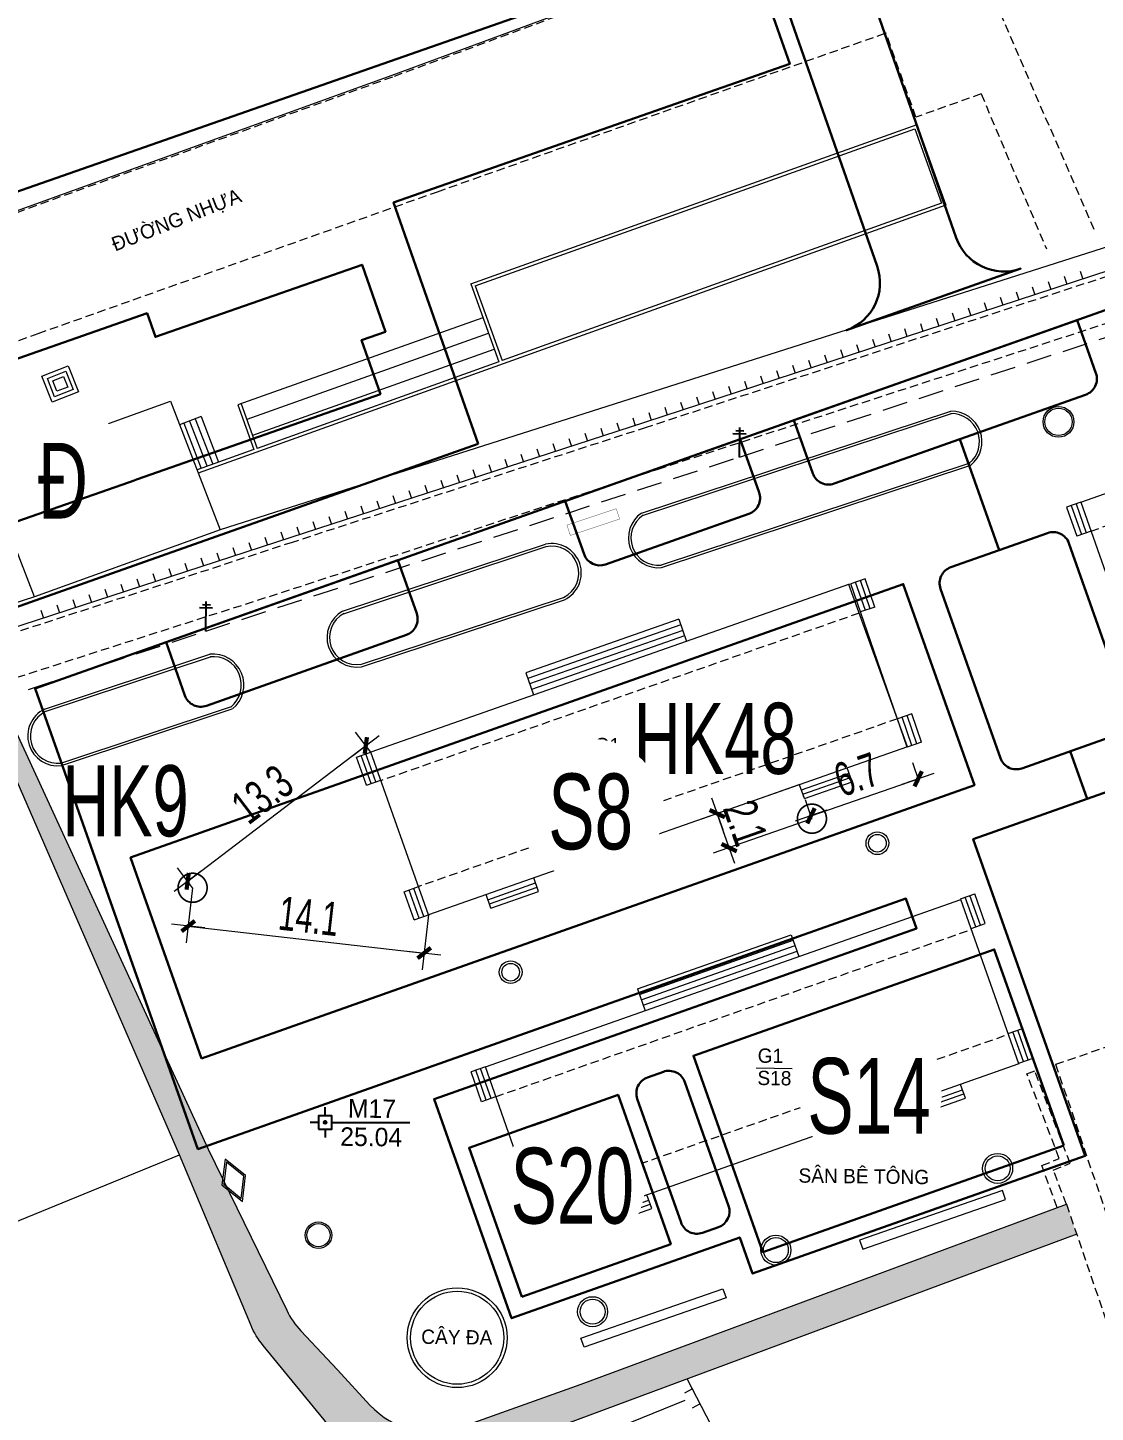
# Model space of a CAD drawing. Header units: inches. Extents: x 496359 to 501064, y 2374078 to 2377203.
# Drawn here: x 497233.4 to 497296.9, y 2376310.5 to 2376392.8 of the extents above; entities that cross this region are included whole.
import ezdxf
from ezdxf.enums import TextEntityAlignment as Align

# ---------------------------------------------------------------- set-up
doc = ezdxf.new("R2010")
doc.units = ezdxf.units.IN
doc.header["$MEASUREMENT"] = 0
doc.linetypes.add('DASHED', pattern=[0.75, 0.5, -0.25])
for name, color, linetype in [('cd', 7, 'Continuous'), ('chu', 6, 'Continuous'), ('MANH', 147, 'Continuous'), ('MOC - DC2', 1, 'Continuous'), ('NOI', 2, 'Continuous'), ('tl', 8, 'Continuous')]:
    doc.layers.add(name, color=color, linetype=linetype)
for name, color, linetype, lineweight in [('EG Text2', 7, 'Continuous', 18), ('ISO', 252, 'Continuous', 20), ('LC Dim', 8, 'Continuous', 18), ('LC Net dam 1', 30, 'Continuous', 30), ('LC Net manh', 239, 'Continuous', 5)]:
    doc.layers.add(name, color=color, linetype=linetype, lineweight=lineweight)
doc.styles.add('dien giai', font='', dxfattribs={"width": 0.8})
doc.styles.add('EG Hai', font='')
doc.styles.add('style1', font='')
doc.styles.get('dien giai').set_extended_font_data('.VnArial NarrowH')
doc.styles.get('EG Hai').set_extended_font_data('.VnArial NarrowH')
doc.styles.get('style1').set_extended_font_data('.VnAvantH')
doc.dimstyles.new('DIM300', dxfattribs={"dimscale": 0.5, "dimtxt": 2, "dimasz": 0.007, "dimexe": 1, "dimexo": 0, "dimgap": 0.4, "dimtad": 1, "dimtoh": 1, "dimdec": 1, "dimzin": 1, "dimdsep": 46, "dimtxsty": 'dien giai', "dimblk": 'rowdim', "dimcen": 2.5, "dimclrd": 256, "dimclre": 256, "dimclrt": 2, "dimazin": 0, "dimtfac": 1, "dimtdec": 1, "dimtix": 1, "dimtmove": 2, "dimatfit": 0, "dimldrblk": 'dot leader', "dimfxl": 2, "dimtolj": 1, "dimtzin": 0, "dimlwd": -1, "dimlwe": -1, "dimarcsym": 1})

# ---------------------------------------------------------------- blocks, each defined once
blk = doc.blocks.new('1')
at = {"layer": 'tl', "color": 250, "lineweight": 0}
blk.add_line((0, -0.5), (0, 0), dxfattribs=at)
blk = doc.blocks.new('cdien')
at = {"layer": 'cd', "extrusion": (-0.000518657, 0.000768986, 1)}
for p, q in [((0, 0), (0, 3.5, 0)), ((-0.8, 2.78, 0), (0.76, 2.78, 0)), ((-0.46, 3.14, 0), (0.49, 3.14, 0))]:
    blk.add_line(p, q, dxfattribs=at)
blk = doc.blocks.new('MOC')
at = {"layer": 'MOC - DC2'}
for points in [[(0, 0.4), (0, 0.9)], [(-0.4, 0), (-0.9, 0)], [(0.4, 0), (5.03, 0)], [(0, -0.4), (0, -0.9)]]:
    blk.add_lwpolyline(points, dxfattribs=at)
blk.add_lwpolyline([(-0.4, -0.4), (0.4, -0.4), (0.4, 0.4), (-0.4, 0.4)], close=True, dxfattribs=at)
blk.add_circle((0, 0), 0.0868, dxfattribs=at)
blk = doc.blocks.new('Nền HT mới')
at = {"layer": 'MANH', "lineweight": 0}
h = blk.add_hatch(dxfattribs=at)
h.set_pattern_fill('HONEY', color=8, scale=3, angle=-0.73278, style=0)
h.set_pattern_definition([(359.267215784, (-736010.08436, -2368366.01803), (0.566607394046, 0.317539068605), [0.375, -0.75]), (119.267215784, (-736010.08436, -2368366.01803), (-0.55830059713, 0.331926862913), [0.375, -0.75]), (59.267215784, (-736010.08436, -2368366.01803), (0.008306796916, 0.64946593152), [-0.75, 0.375])])
h.paths.add_polyline_path([(522.141, 34.581, -0.075331), (521.291, 35.814), (516.628, 45.395), (505.087, 70.449), (504.042, 70.021), (504.268, 69.522), (514.919, 45.051), (519.153, 34.944, 0.072498), (519.897, 33.708), (523.515, 29.289, 0.090171), (524.878, 28.13), (526.961, 26.924, 0.223732), (531.207, 26.564), (568.271, 40.327), (567.663, 42.109), (567.663, 42.11), (538.813, 31.412), (531.596, 28.846, -0.300657), (526.243, 30.171), (524.32, 32.259)])
at = {"layer": 'chu', "color": 6, "lineweight": 0, "elevation": -28.377}
for points in [[(539.509, 68.686), (541.66, 68.658)], [(549.206, 50.217), (551.357, 50.189)]]:
    blk.add_lwpolyline(points, dxfattribs=at)
at = {"layer": 'MANH', "color": 1, "linetype": 'DASHED', "lineweight": 0, "ltscale": 3, "elevation": -28.377}
blk.add_lwpolyline([(338.797, 83.449), (320.937, 78.752), (340.42, 30.662), (364.406, 31.762), (393.688, 33.781), (433.644, 49.392), (462.8, 58.64), (490.972, 67.807), (516.491, 76.196), (548.211, 86.542), (576.26, 95.702), (610.187, 94.179), (634.864, 101.12), (676.11, 115.484), (714.178, 128.714), (753.349, 142.385), (783.927, 137.98), (839.407, 172.277), (890.568, 190.199), (916.291, 216.65), (939.123, 240.492), (989.341, 305.871)], dxfattribs=at)
at = {"layer": 'MANH', "color": 3, "linetype": 'DASHED', "lineweight": 0, "elevation": -28.377}
for points in [[(556.599, 214.06), (559, 210.697), (599.011, 111.59), (598.351, 108.372), (595.777, 105.711), (542.672, 88.303), (521.625, 81.471), (502.946, 75.389), (481.941, 68.656), (452.954, 59.077)], [(480.409, 92.098), (456.053, 83.393), (453.213, 84.229), (444.763, 106.687), (437.288, 126.742), (431.919, 141.142), (432.254, 144.436), (434.959, 146.809), (468.963, 159.18), (499.831, 170.408), (524.344, 179.318), (528.09, 179.19), (530.037, 177.085), (553.866, 121.3), (553.84, 119.496), (552.768, 118.448), (527.58, 109.134), (504.304, 100.737), (480.409, 92.098)], [(559.225, 123.262), (565.512, 108.808)], [(456.192, 75.825), (456.192, 75.825), (482.779, 85.364), (506.516, 93.891), (530.255, 102.319), (556.925, 111.759)], [(562.59, 108.139), (558.712, 106.754), (556.925, 111.759)], [(565.512, 108.808), (569.329, 99.981)], [(562.59, 108.139), (566.465, 98.928)], [(453.918, 56.654), (482.779, 66.131), (503.837, 72.989), (522.456, 78.964), (543.387, 85.83), (596.721, 103.186), (599.353, 104.043), (599.571, 103.72)]]:
    blk.add_lwpolyline(points, dxfattribs=at)
at = {"layer": 'MANH', "lineweight": 0, "elevation": -28.377}
for points in [[(548.535, 191.856), (584.508, 103.637), (517.337, 82.206)], [(581.552, 116.84), (586.942, 103.131), (542.579, 88.588), (521.533, 81.756), (502.854, 75.675), (485.984, 70.267)], [(558.751, 106.38), (560.488, 101.517), (516.029, 85.589)], [(532.249, 96.841), (558.774, 106.316)], [(532.505, 96.72), (558.653, 106.06)], [(558.653, 106.06), (560.232, 101.638), (534.097, 92.275)], [(532.249, 96.841), (533.909, 92.207)], [(532.505, 96.72), (534.097, 92.275)], [(532.946, 94.83), (518.396, 89.645)], [(533.282, 93.888), (518.921, 88.77)], [(533.618, 92.946), (519.259, 87.829)], [(568.514, 83.858), (593.871, 92.805)], [(507.353, 89.803), (506.737, 91.351), (508.305, 91.975), (508.921, 90.427), (507.353, 89.803)], [(533.909, 92.207), (519.535, 87.058)], [(517.337, 82.206), (506.294, 78.223), (503.329, 85.886), (514.373, 89.869), (517.337, 82.206)], [(516.198, 88.945), (514.922, 88.451)], [(516.198, 88.945), (517.245, 86.237)], [(518.396, 89.645), (519.347, 86.99)], [(518.584, 89.712), (519.535, 87.058)], [(542.395, 83.212), (560.788, 89.275)], [(542.442, 83.07), (560.835, 89.132)], [(515.176, 88.55), (516.214, 85.868)], [(515.517, 88.681), (516.557, 85.991)], [(515.857, 88.813), (516.901, 86.114)], [(519.347, 86.99), (515.961, 85.777)], [(543.528, 80.11), (561.928, 86.197)], [(543.575, 79.968), (561.975, 86.054)], [(568.514, 83.858), (567.665, 83.559)], [(567.665, 83.559), (568.272, 81.837)], [(567.948, 83.659), (568.555, 81.937)], [(568.231, 83.758), (568.838, 82.037)], [(568.514, 83.858), (571.95, 74.12)], [(569.121, 82.137), (568.272, 81.837)], [(524.619, 77.371), (536.676, 81.36)], [(524.666, 77.229), (536.723, 81.218)], [(555.693, 79.299), (554.842, 79.005)], [(555.703, 77.429), (555.126, 79.103)], [(555.987, 77.527), (555.409, 79.201)], [(556.271, 77.625), (555.693, 79.299)], [(506.294, 78.223), (451.373, 60.465), (447.869, 66.964)], [(554.769, 78.98), (526.29, 69.005)], [(558.207, 69.306), (554.715, 78.965)], [(558.192, 69.301), (554.842, 79.005)], [(525.69, 74.215), (537.762, 78.202)], [(525.737, 74.073), (537.809, 78.06)], [(556.271, 77.625), (555.42, 77.331)], [(544.607, 76.899), (535.506, 73.712)], [(544.723, 76.569), (535.622, 73.381)], [(544.607, 76.899), (545.069, 75.582)], [(544.839, 76.239), (535.738, 73.051)], [(544.954, 75.908), (535.853, 72.721)], [(506.886, 71.551), (516.715, 74.813)], [(506.934, 71.409), (516.762, 74.671)], [(535.506, 73.712), (535.968, 72.395)], [(507.859, 68.34), (518.012, 71.705)], [(507.907, 68.197), (518.059, 71.563)], [(558.465, 71.268), (557.614, 70.975)], [(558.475, 69.398), (557.897, 71.072)], [(558.759, 69.496), (558.181, 71.17)], [(559.042, 69.594), (558.465, 71.268)], [(558.207, 69.306), (529.728, 59.331)], [(559.042, 69.594), (558.192, 69.301)], [(525.442, 68.704), (526.29, 69.005)], [(526.035, 67.035), (525.442, 68.704)], [(526.318, 67.136), (525.725, 68.804)], [(526.601, 67.236), (526.008, 68.905)], [(529.728, 59.331), (526.29, 69.005)], [(551.898, 66.75), (554.733, 67.747)], [(554.912, 67.238), (554.625, 68.055)], [(526.035, 67.035), (526.883, 67.337)], [(552.078, 66.241), (551.79, 67.058)], [(551.988, 66.496), (554.823, 67.493)], [(552.078, 66.241), (554.912, 67.238)], [(528.287, 60.699), (529.135, 61)], [(533.261, 60.223), (536.096, 61.22)], [(533.351, 59.968), (536.185, 60.965)], [(536.275, 60.71), (535.987, 61.528)], [(528.88, 59.03), (528.287, 60.699)], [(529.163, 59.13), (528.57, 60.799)], [(529.445, 59.231), (528.852, 60.899)], [(564.837, 50.455), (536.544, 40.504), (533.105, 50.28), (561.386, 60.227)], [(533.44, 59.713), (533.153, 60.531)], [(533.44, 59.713), (536.275, 60.71)], [(561.355, 60.269), (562.203, 60.571)], [(564.837, 50.455), (561.386, 60.227)], [(562.266, 58.602), (561.638, 60.37)], [(562.549, 58.703), (561.92, 60.47)], [(562.831, 58.803), (562.203, 60.571)], [(528.88, 59.03), (529.728, 59.331)], [(561.994, 58.506), (562.831, 58.803)], [(542.152, 54.915), (551.3, 58.132)], [(542.265, 54.595), (551.412, 57.812)], [(551.3, 58.132), (551.754, 56.839)], [(542.378, 54.274), (551.525, 57.491)], [(542.491, 53.953), (551.638, 57.17)], [(542.152, 54.915), (542.607, 53.622)], [(564.198, 52.272), (565.046, 52.573)], [(565.109, 50.605), (564.481, 52.372)], [(565.392, 50.706), (564.763, 52.473)], [(565.674, 50.806), (565.046, 52.573)], [(533.105, 50.28), (532.256, 49.981)], [(564.826, 50.505), (565.674, 50.806)], [(532.879, 48.212), (532.256, 49.981)], [(533.162, 48.312), (532.539, 50.081)], [(533.445, 48.411), (532.822, 50.181)], [(565.312, 49.876), (565.779, 50.055)], [(558.603, 47.916), (561.473, 48.925)], [(558.693, 47.661), (561.563, 48.671)], [(561.652, 48.416), (561.365, 49.233)], [(533.717, 48.507), (532.879, 48.212)], [(558.782, 47.407), (558.495, 48.224)], [(558.782, 47.407), (561.652, 48.416)], [(516.485, -2.463), (499.732, 38.85), (514.919, 45.051)], [(555.549, 39.451), (564.037, 42.403), (563.851, 42.938), (555.363, 39.986), (555.549, 39.451)], [(535.921, 42.273), (535.072, 41.975)], [(535.978, 40.305), (535.355, 42.074)], [(536.261, 40.404), (535.638, 42.174)], [(539.988, 41.369), (542.823, 42.366)], [(540.078, 41.114), (542.912, 42.111)], [(543.002, 41.856), (542.714, 42.674)], [(535.695, 40.205), (535.072, 41.975)], [(540.167, 40.859), (539.88, 41.677)], [(540.167, 40.859), (543.002, 41.856)], [(536.544, 40.504), (535.695, 40.205)], [(538.792, 34.142), (547.229, 37.089), (547.416, 36.554), (538.978, 33.608), (538.792, 34.142)], [(545.098, 31.722), (566.118, -8.814)], [(544.971, 30.442), (526.24, 22.825)]]:
    blk.add_lwpolyline(points, dxfattribs=at)
for points in [[(480.375, 92.192), (456.05, 83.498), (453.289, 84.311), (444.856, 106.722), (437.381, 126.777), (432.021, 141.155), (432.35, 144.387), (435.011, 146.721), (468.997, 159.086), (499.865, 170.314), (524.36, 179.217), (528.045, 179.092), (529.952, 177.03), (553.766, 121.28), (553.741, 119.539), (552.713, 118.534), (527.545, 109.228), (504.27, 100.831)], [(507.353, 89.803), (506.737, 91.351), (508.305, 91.975), (508.921, 90.427)], [(507.492, 90.128), (507.061, 91.211), (508.165, 91.65), (508.596, 90.567)], [(507.632, 90.453), (507.386, 91.071), (508.025, 91.326), (508.271, 90.707)], [(517.633, 44.803), (517.443, 43.269), (518.672, 42.273), (518.844, 43.827)], [(517.71, 44.612), (517.549, 43.312), (518.593, 42.466), (518.738, 43.784)]]:
    blk.add_lwpolyline(points, close=True, dxfattribs=at)
at = {"layer": 'MANH', "linetype": 'DASHED', "lineweight": 0, "elevation": -28.377}
for points in [[(569.121, 82.137), (594.479, 91.083)], [(555.332, 77.259), (526.896, 67.3)], [(557.613, 70.978), (529.134, 61.004)], [(533.717, 48.507), (562.011, 58.458)], [(535.921, 42.273), (564.215, 52.224)], [(567.663, 42.11), (572.103, 29.094)]]:
    blk.add_lwpolyline(points, dxfattribs=at)
at = {"layer": 'MANH', "lineweight": 0, "const_width": 0.02, "elevation": -28.377}
blk.add_lwpolyline([(538.159, 81.881), (541.093, 82.86), (540.888, 83.474), (537.954, 82.496), (538.165, 81.884)], dxfattribs=at)
at = {"layer": 'MANH', "lineweight": 0, "elevation": -28.377}
blk.add_lwpolyline([(568.271, 40.327), (531.207, 26.564, -0.223732), (526.961, 26.924), (524.878, 28.13, -0.090171), (523.515, 29.289), (519.897, 33.708, -0.072498), (519.153, 34.944), (514.919, 45.051), (504.268, 69.522), (504.042, 70.021), (505.087, 70.449), (516.628, 45.395), (521.291, 35.814, 0.075331), (522.141, 34.581), (524.32, 32.259), (526.243, 30.171, 0.300657), (531.596, 28.846), (538.813, 31.412), (567.663, 42.11)], format="xyb", dxfattribs=at)
at = {"layer": 'MANH', "linetype": 'DASHED', "lineweight": 0, "elevation": -28.377}
blk.add_lwpolyline([(580.232, 44.744), (570.08, 41.426), (567.029, 50.439), (576.981, 53.846)], close=True, dxfattribs=at)
at = {"layer": 'MANH', "color": 5, "linetype": 'DASHED', "lineweight": 0, "elevation": -28.377}
for points in [[(567.101, 41.924), (566.202, 44.422), (567.237, 44.834), (565.312, 49.876)], [(567.663, 42.109), (566.874, 44.151), (567.88, 44.551), (565.779, 50.055)]]:
    blk.add_lwpolyline(points, dxfattribs=at)
at = {"layer": 'MANH', "lineweight": 0}
for centre, radius in [((567.189, 88.638, -2.366), 0.916), ((567.189, 88.638, -2.366), 0.816), ((556.416, 63.581, -28.377), 0.675), ((556.416, 63.581, -28.377), 0.525), ((534.61, 55.912, -2.453), 0.675), ((534.61, 55.912, -2.453), 0.525), ((563.57, 44.245, -2.513), 0.892), ((563.57, 44.245, -2.513), 0.742), ((523.182, 40.274, -3.44), 0.787), ((523.182, 40.274, -3.44), 0.687), ((550.38, 39.386, -2.543), 0.892), ((550.38, 39.386, -2.543), 0.742), ((531.432, 34.18, -28.377), 2.968), ((531.432, 34.18, -28.377), 2.768), ((539.482, 35.727, -28.376), 0.892), ((539.482, 35.727, -28.376), 0.742)]:
    blk.add_circle(centre, radius, dxfattribs=at)
for centre, radius, start, end in [((560.822, 87.458, -2.611), 1.817, 309.39924, 91.06399), ((560.822, 87.458, -2.611), 1.667, 309.39924, 91.06399), ((543.396, 81.739, -2.611), 1.78, 124.18235, 275.77887), ((543.396, 81.739, -2.611), 1.63, 124.18235, 275.77887), ((537.056, 79.646, -2.624), 1.756, 295.40323, 102.48303), ((537.056, 79.646, -2.624), 1.606, 295.40323, 102.48303), ((525.455, 75.816, -2.528), 1.766, 118.24617, 279.19753), ((525.455, 75.816, -2.528), 1.616, 118.24617, 279.19753), ((516.917, 72.993, -2.729), 1.831, 308.62237, 96.32207), ((516.917, 72.993, -2.729), 1.681, 308.62237, 96.32207), ((507.671, 69.958, -2.662), 1.776, 116.2236, 277.60966), ((507.671, 69.958, -2.662), 1.626, 116.2236, 277.60966)]:
    blk.add_arc(centre, radius, start, end, dxfattribs=at)
at = {"layer": 'MOC - DC2', "lineweight": 0}
blk.add_point((523.584, 46.98, -3.336), dxfattribs=at)
at = {"layer": 'cd', "lineweight": 0, "xscale": 0.5, "yscale": 0.5, "zscale": 0.5, "rotation": 359.2672157837458}
for p in [(548.211, 86.542, -2.482), (516.491, 76.196, -2.579)]:
    blk.add_blockref('cdien', p, dxfattribs=at)
at = {"layer": 'MOC - DC2', "lineweight": 0}
blk.add_blockref('MOC', (523.584, 46.98, -3.336), dxfattribs=at)
at = {"layer": 'NOI', "lineweight": 0}
for p, rotation in [((567.681, 96.817, -28.377), 198.1495761537574), ((568.631, 97.129, -28.377), 198.1495761537574), ((564.83, 95.883, -28.377), 198.1495761537574), ((565.78, 96.194, -28.377), 198.1495761537574), ((566.731, 96.506, -28.377), 198.1495761537574), ((562.93, 95.26, -28.377), 198.1495761537574), ((563.88, 95.571, -28.377), 198.1495761537574), ((560.079, 94.325, -28.377), 198.1495761537574), ((561.029, 94.637, -28.377), 198.1495761537574), ((561.979, 94.948, -28.377), 198.1495761537574), ((557.228, 93.391, -28.377), 198.1495761537574), ((558.178, 93.702, -28.377), 198.1495761537574), ((559.129, 94.014, -28.377), 198.1495761537574), ((555.328, 92.768, -28.377), 198.1495761537574), ((556.278, 93.079, -28.377), 198.1495761537574), ((552.477, 91.833, -28.377), 198.1495761537574), ((553.427, 92.145, -28.377), 198.1495761537574), ((554.377, 92.456, -28.377), 198.1495761537574), ((550.576, 91.21, -28.377), 198.1495761537574), ((551.527, 91.522, -28.377), 198.1495761537574), ((547.726, 90.276, -28.377), 198.1495761537574), ((548.676, 90.587, -28.377), 198.1495761537574), ((549.626, 90.899, -28.377), 198.1495761537574), ((544.875, 89.341, -28.377), 198.1495761537574), ((545.825, 89.653, -28.377), 198.1495761537574), ((546.775, 89.964, -28.377), 198.1495761537574), ((542.974, 88.718, -28.377), 198.1495761537574), ((543.925, 89.03, -28.377), 198.1495761537574), ((540.121, 87.791, -28.377), 197.9854804775072), ((541.073, 88.099, -28.377), 197.9854804775072), ((542.024, 88.408, -28.377), 197.9854804775072), ((537.268, 86.864, -28.377), 197.9854804775072), ((538.219, 87.173, -28.377), 197.9854804775072), ((539.17, 87.482, -28.377), 197.9854804775072), ((535.366, 86.247, -28.377), 197.9854804775072), ((536.317, 86.556, -28.377), 197.9854804775072), ((532.512, 85.32, -28.377), 197.9854804775072), ((533.463, 85.629, -28.377), 197.9854804775072), ((534.415, 85.938, -28.377), 197.9854804775072), ((529.659, 84.394, -28.377), 197.9854804775072), ((530.61, 84.703, -28.377), 197.9854804775072), ((531.561, 85.012, -28.377), 197.9854804775072), ((527.757, 83.777, -28.377), 197.9854804775072), ((528.708, 84.085, -28.377), 197.9854804775072), ((524.903, 82.85, -28.377), 197.9854804775072), ((525.854, 83.159, -28.377), 197.9854804775072), ((526.805, 83.468, -28.377), 197.9854804775072), ((522.05, 81.924, -28.377), 197.9854804775072), ((523.001, 82.233, -28.377), 197.9854804775072), ((523.952, 82.542, -28.377), 197.9854804775072), ((520.148, 81.305, -28.377), 198.0342030813725), ((521.099, 81.615, -28.377), 198.0342030813725), ((517.295, 80.376, -28.377), 198.0342030813725), ((518.246, 80.686, -28.377), 198.0342030813725), ((519.197, 80.996, -28.377), 198.0342030813725), ((514.443, 79.448, -28.377), 198.0342030813725), ((515.394, 79.757, -28.377), 198.0342030813725), ((516.344, 80.067, -28.377), 198.0342030813725), ((512.541, 78.829, -28.377), 198.0342030813725), ((513.492, 79.138, -28.377), 198.0342030813725), ((509.688, 77.9, -28.377), 198.0342030813725), ((510.639, 78.209, -28.377), 198.0342030813725), ((511.59, 78.519, -28.377), 198.0342030813725), ((506.836, 76.971, -28.377), 198.0342030813725), ((507.787, 77.281, -28.377), 198.0342030813725), ((508.737, 77.59, -28.377), 198.0342030813725), ((545.403, 31.134, -3.978), 297.4092971244453), ((545.863, 30.247, -3.978), 297.4092971244453)]:
    blk.add_blockref('1', p, dxfattribs=dict(at, rotation=rotation))
at = {"layer": 'chu', "color": 6, "lineweight": 0, "style": 'style1'}
for s, rotation, p in [('§¦êNG NHùA', 21.42658, (511.089, 98.76, -28.377)), ('G1', 359.26722, (539.599, 68.999, -28.377)), ('S17', 359.26722, (539.582, 67.674, -28.377)), ('G1', 359.26722, (549.295, 50.53, -28.377)), ('S18', 359.26722, (549.278, 49.205, -28.377)), ('S¢N B£ T¤NG', 359.26722, (551.723, 43.402, -28.377)), ('C¢Y §A', 359.26722, (529.286, 33.816, -28.377))]:
    blk.add_text(s, height=0.85, rotation=rotation, dxfattribs=at).set_placement(p)
at = {"layer": 'MOC - DC2', "lineweight": 0, "style": 'style1'}
for s, p in [('M17', (524.924, 47.273, -3.336)), ('25.04', (524.47, 45.592, -3.336))]:
    blk.add_text(s, height=1.1, rotation=359.26722, dxfattribs=at).set_placement(p)
blk = doc.blocks.new('rowdim')
blk.add_line((-200, 0), (200, 0))
at = {"const_width": 50}
blk.add_lwpolyline([(-71, -71), (71, 71)], dxfattribs=at)
blk = doc.blocks.new('*D451')
at = {"layer": 'Defpoints', "color": 0, "transparency": 16777216}
for p in [(497286.358, 2376348.186), (497286.417, 2376348.015), (497280.041, 2376345.814)]:
    blk.add_point(p, dxfattribs=at)
at = {"layer": 'LC Dim', "transparency": 16777216}
for p, q in [((497286.417, 2376348.015), (497286.032, 2376349.131)), ((497279.987, 2376345.987), (497286.354, 2376348.185)), ((497280.041, 2376345.814), (497279.656, 2376346.931))]:
    blk.add_line(p, q, dxfattribs=at)
for p, xscale, yscale, zscale, rotation in [((497286.358, 2376348.186), 0.005, 0.005, 0.005, 19.04248188913951), ((497279.982, 2376345.985), 0.005000000000000001, 0.005000000000000001, 0.005000000000000001, 199.0424818891395)]:
    blk.add_blockref('rowdim', p, dxfattribs=dict(at, xscale=xscale, yscale=yscale, zscale=zscale, rotation=rotation))
at = {"layer": 'LC Dim', "color": 2, "transparency": 16777216, "insert": (497282.707, 2376348.429), "char_height": 2, "attachment_point": 5, "rotation": 19.04248, "style": 'dien giai'}
blk.add_mtext('\\A1;6.7', dxfattribs=at)
blk = doc.blocks.new('dot leader')
at = {"const_width": 50}
blk.add_lwpolyline([(-25, 0, 1), (25, 0, 1)], format="xyb", close=True, dxfattribs=at)
blk = doc.blocks.new('*D452')
at = {"layer": 'Defpoints', "color": 0, "transparency": 16777216}
for p in [(497279.331, 2376347.84), (497274.408, 2376346.116), (497280.041, 2376345.814)]:
    blk.add_point(p, dxfattribs=at)
at = {"layer": 'LC Dim', "transparency": 16777216}
for p, q in [((497279.331, 2376347.84), (497273.464, 2376345.785)), ((497280.041, 2376345.814), (497274.174, 2376343.759)), ((497274.406, 2376346.121), (497274.405, 2376346.125)), ((497275.118, 2376344.09), (497274.408, 2376346.116)), ((497275.119, 2376344.085), (497275.121, 2376344.081))]:
    blk.add_line(p, q, dxfattribs=at)
at = {"layer": 'LC Dim', "transparency": 16777216, "xscale": 0.005, "yscale": 0.005, "zscale": 0.005}
for p, rotation in [((497274.408, 2376346.116), 289.3025581663958), ((497275.118, 2376344.09), 109.3025581663958)]:
    blk.add_blockref('rowdim', p, dxfattribs=dict(at, rotation=rotation))
at = {"layer": 'LC Dim', "color": 2, "transparency": 16777216, "insert": (497276.088, 2376345.567), "char_height": 2, "attachment_point": 5, "rotation": 289.30256, "style": 'dien giai'}
blk.add_mtext('\\A1;2.1', dxfattribs=at)
blk = doc.blocks.new('*D453')
at = {"layer": 'Defpoints', "color": 0, "transparency": 16777216}
for p in [(497253.513, 2376350.163), (497253.806, 2376349.778), (497243.212, 2376341.705)]:
    blk.add_point(p, dxfattribs=at)
at = {"layer": 'LC Dim', "transparency": 16777216}
for p, q in [((497253.806, 2376349.778), (497252.907, 2376350.958)), ((497242.923, 2376342.093), (497253.509, 2376350.16)), ((497243.212, 2376341.705), (497242.313, 2376342.885))]:
    blk.add_line(p, q, dxfattribs=at)
at = {"layer": 'LC Dim', "transparency": 16777216, "xscale": 0.005, "yscale": 0.005, "zscale": 0.005}
for p, rotation in [((497253.513, 2376350.163), 37.30923435179272), ((497242.919, 2376342.09), 217.3092343517927)]:
    blk.add_blockref('rowdim', p, dxfattribs=dict(at, rotation=rotation))
at = {"layer": 'LC Dim', "color": 2, "transparency": 16777216, "insert": (497247.354, 2376347.257), "char_height": 2, "attachment_point": 5, "rotation": 37.30923, "style": 'dien giai'}
blk.add_mtext('\\A1;13.3', dxfattribs=at)
blk = doc.blocks.new('*D454')
at = {"layer": 'Defpoints', "color": 0, "transparency": 16777216}
for p in [(497243.212, 2376341.705), (497257.243, 2376340.104), (497256.983, 2376337.826)]:
    blk.add_point(p, dxfattribs=at)
at = {"layer": 'LC Dim', "transparency": 16777216}
for p, q in [((497243.212, 2376341.705), (497242.839, 2376338.433)), ((497257.243, 2376340.104), (497256.87, 2376336.832)), ((497242.957, 2376339.426), (497256.979, 2376337.826))]:
    blk.add_line(p, q, dxfattribs=at)
at = {"layer": 'LC Dim', "transparency": 16777216, "xscale": 0.005, "yscale": 0.005, "zscale": 0.005}
for p, rotation in [((497242.952, 2376339.427), 173.4916516071106), ((497256.983, 2376337.826), 353.4916516071106)]:
    blk.add_blockref('rowdim', p, dxfattribs=dict(at, rotation=rotation))
at = {"layer": 'LC Dim', "color": 2, "transparency": 16777216, "insert": (497250.127, 2376340.021), "char_height": 2, "attachment_point": 5, "rotation": 353.49165, "style": 'dien giai'}
blk.add_mtext('\\A1;14.1', dxfattribs=at)

msp = doc.modelspace()

# ---------------------------------------------------------------- linework, layer by layer
at = {"layer": 'LC Net dam 1'}
for p, q in [((497291.175, 2376361.779), (497288.84, 2376368.378)), ((497295.403, 2376349.822), (497296.404, 2376346.994))]:
    msp.add_line(p, q, dxfattribs=at)
for points in [[(497295.808, 2376375.462), (497278.968, 2376369.506), (497280.087, 2376366.343, 0.414214), (497281.363, 2376365.734), (497296.318, 2376371.023, 0.414214), (497296.927, 2376372.299)], [(497275.782, 2376368.379), (497265.37, 2376364.696), (497266.496, 2376361.534, 0.413623), (497267.771, 2376360.927), (497276.291, 2376363.94, 0.414214), (497276.9, 2376365.216)], [(497292.527, 2376348.805), (497298.28, 2376350.84, 0.414214), (497298.889, 2376352.116), (497295.327, 2376362.187, 0.414214), (497294.051, 2376362.797), (497288.298, 2376360.762, 0.414214), (497287.689, 2376359.485), (497291.251, 2376349.414, 0.414214)], [(497255.418, 2376361.176), (497241.635, 2376356.301), (497242.753, 2376353.139, 0.414214), (497244.029, 2376352.529), (497255.927, 2376356.738, 0.414214), (497256.537, 2376358.014)]]:
    msp.add_lwpolyline(points, format="xyb", close=True, dxfattribs=at)
at = {"layer": 'LC Net dam 1', "const_width": 0.1}
for points in [[(497279.177, 2376345.814, 1), (497280.905, 2376345.814, 1)], [(497242.348, 2376341.705, 1), (497244.076, 2376341.705, 1)]]:
    msp.add_lwpolyline(points, format="xyb", close=True, dxfattribs=at)

# ---------------------------------------------------------------- block references
at = {"layer": 'LC Net manh'}
msp.add_blockref('Nền HT mới', (496727.515, 2376280.773, 2.925), dxfattribs=at)

# ---------------------------------------------------------------- texts
at = {"layer": 'EG Text2', "style": 'EG Hai', "width": 0.8}
for s, p in [('hk48', (497274.288, 2376350.589, -0.04)), ('hk9', (497239.22, 2376346.878, 25.372))]:
    msp.add_text(s, height=4.2244, rotation=0, dxfattribs=at).set_placement(p, align=Align.MIDDLE_CENTER)

# ---------------------------------------------------------------- dimensions: what is measured, and where the dimension line sits
at = {"layer": 'LC Dim'}
for p1, p2, distance, picture, middle in [((497243.212, 2376341.705, -25.452), (497253.806, 2376349.778, -25.452), 0.484, '*D453', (497247.354, 2376347.257, -25.452)), ((497280.041, 2376345.814, -25.452), (497286.417, 2376348.015, -25.452), 0.181, '*D451', (497282.707, 2376348.429, -25.452)), ((497280.041, 2376345.814, -25.452), (497279.331, 2376347.84, -25.452), 5.217, '*D452', (497276.088, 2376345.567, -25.452)), ((497243.212, 2376341.705, -25.452), (497257.243, 2376340.104, -25.452), -2.293, '*D454', (497250.127, 2376340.021, -25.452))]:
    dim = msp.add_aligned_dim(p1=p1, p2=p2, distance=distance, dimstyle='DIM300', override={"dimscale": 1, "dimasz": 0.005, "dimpost": ''}, dxfattribs=at)
    dim.commit()
    dim.dimension.update_dxf_attribs({"geometry": picture, "text_midpoint": middle})

# ---------------------------------------------------------------- next in the draw order: wipeouts: each hides what was drawn before it
at = {"ltscale": 500}
for points, z in [([(497232.587, 2376362.974), (497232.121, 2376363.524), (497231.869, 2376363.924), (497231.636, 2376364.418), (497231.466, 2376364.946), (497231.373, 2376365.439), (497231.34, 2376365.879), (497231.36, 2376366.406), (497231.421, 2376366.81), (497231.579, 2376367.385), (497231.704, 2376367.699), (497231.928, 2376368.133), (497232.193, 2376368.529), (497232.573, 2376368.967), (497232.978, 2376369.325), (497233.449, 2376369.643), (497233.905, 2376369.872), (497234.34, 2376370.031), (497234.734, 2376370.131), (497235.241, 2376370.202), (497235.674, 2376370.214), (497236.087, 2376370.184), (497236.626, 2376370.083), (497237.038, 2376369.955), (497237.421, 2376369.793), (497238.009, 2376369.448), (497238.269, 2376369.25), (497238.567, 2376368.981), (497238.82, 2376368.705), (497239.085, 2376368.355), (497239.331, 2376367.943), (497239.491, 2376367.603), (497239.619, 2376367.252), (497239.734, 2376366.8), (497239.794, 2376366.398), (497239.812, 2376365.817), (497239.755, 2376365.266), (497239.657, 2376364.832), (497239.542, 2376364.481), (497239.344, 2376364.036), (497239.124, 2376363.658), (497238.918, 2376363.37), (497238.58, 2376362.987), (497238.318, 2376362.745), (497237.909, 2376362.439), (497237.63, 2376362.27), (497237.379, 2376362.141), (497237.076, 2376362.013), (497236.727, 2376361.898), (497236.394, 2376361.819), (497236.047, 2376361.765), (497235.696, 2376361.741), (497235.407, 2376361.742), (497234.974, 2376361.782), (497234.61, 2376361.851), (497234.205, 2376361.967), (497233.81, 2376362.125), (497233.334, 2376362.381), (497233.114, 2376362.528), (497232.808, 2376362.768)], -317.031), ([(497263.972, 2376343.307), (497263.506, 2376343.858), (497263.254, 2376344.258), (497263.021, 2376344.752), (497262.851, 2376345.279), (497262.758, 2376345.773), (497262.725, 2376346.213), (497262.746, 2376346.739), (497262.806, 2376347.143), (497262.964, 2376347.718), (497263.09, 2376348.033), (497263.313, 2376348.466), (497263.578, 2376348.863), (497263.958, 2376349.301), (497264.364, 2376349.659), (497264.835, 2376349.976), (497265.29, 2376350.205), (497265.726, 2376350.364), (497266.12, 2376350.464), (497266.626, 2376350.536), (497267.059, 2376350.548), (497267.472, 2376350.518), (497268.011, 2376350.417), (497268.423, 2376350.289), (497268.806, 2376350.127), (497269.394, 2376349.782), (497269.654, 2376349.584), (497269.952, 2376349.314), (497270.206, 2376349.038), (497270.47, 2376348.689), (497270.716, 2376348.277), (497270.876, 2376347.937), (497271.004, 2376347.585), (497271.12, 2376347.133), (497271.179, 2376346.731), (497271.197, 2376346.151), (497271.14, 2376345.6), (497271.042, 2376345.166), (497270.927, 2376344.815), (497270.729, 2376344.369), (497270.51, 2376343.992), (497270.304, 2376343.704), (497269.966, 2376343.321), (497269.703, 2376343.078), (497269.295, 2376342.772), (497269.015, 2376342.603), (497268.764, 2376342.475), (497268.461, 2376342.347), (497268.113, 2376342.232), (497267.779, 2376342.152), (497267.432, 2376342.099), (497267.081, 2376342.074), (497266.793, 2376342.076), (497266.36, 2376342.116), (497265.996, 2376342.184), (497265.59, 2376342.301), (497265.196, 2376342.458), (497264.72, 2376342.714), (497264.499, 2376342.861), (497264.194, 2376343.102)], -292.377), ([(497280.527, 2376326.399), (497280.061, 2376326.949), (497279.81, 2376327.349), (497279.576, 2376327.844), (497279.407, 2376328.371), (497279.314, 2376328.864), (497279.28, 2376329.304), (497279.301, 2376329.831), (497279.362, 2376330.235), (497279.52, 2376330.81), (497279.645, 2376331.124), (497279.868, 2376331.558), (497280.134, 2376331.954), (497280.514, 2376332.392), (497280.919, 2376332.75), (497281.39, 2376333.068), (497281.846, 2376333.297), (497282.281, 2376333.456), (497282.675, 2376333.556), (497283.182, 2376333.627), (497283.614, 2376333.639), (497284.027, 2376333.61), (497284.567, 2376333.508), (497284.979, 2376333.38), (497285.361, 2376333.218), (497285.949, 2376332.873), (497286.21, 2376332.675), (497286.507, 2376332.406), (497286.761, 2376332.13), (497287.026, 2376331.78), (497287.272, 2376331.369), (497287.431, 2376331.028), (497287.559, 2376330.677), (497287.675, 2376330.225), (497287.735, 2376329.823), (497287.752, 2376329.242), (497287.695, 2376328.691), (497287.598, 2376328.257), (497287.483, 2376327.906), (497287.285, 2376327.461), (497287.065, 2376327.084), (497286.859, 2376326.796), (497286.521, 2376326.412), (497286.258, 2376326.17), (497285.85, 2376325.864), (497285.571, 2376325.695), (497285.32, 2376325.566), (497285.016, 2376325.438), (497284.668, 2376325.323), (497284.335, 2376325.244), (497283.987, 2376325.19), (497283.636, 2376325.166), (497283.348, 2376325.167), (497282.915, 2376325.207), (497282.551, 2376325.276), (497282.146, 2376325.392), (497281.751, 2376325.55), (497281.275, 2376325.806), (497281.055, 2376325.953), (497280.749, 2376326.193)], -292.377), ([(497262.879, 2376321.054), (497262.413, 2376321.604), (497262.162, 2376322.005), (497261.928, 2376322.499), (497261.759, 2376323.026), (497261.666, 2376323.519), (497261.632, 2376323.96), (497261.653, 2376324.486), (497261.714, 2376324.89), (497261.872, 2376325.465), (497261.997, 2376325.78), (497262.22, 2376326.213), (497262.486, 2376326.61), (497262.866, 2376327.048), (497263.271, 2376327.406), (497263.742, 2376327.723), (497264.198, 2376327.952), (497264.633, 2376328.111), (497265.027, 2376328.211), (497265.534, 2376328.282), (497265.966, 2376328.295), (497266.379, 2376328.265), (497266.919, 2376328.164), (497267.331, 2376328.036), (497267.713, 2376327.873), (497268.301, 2376327.528), (497268.562, 2376327.331), (497268.859, 2376327.061), (497269.113, 2376326.785), (497269.378, 2376326.435), (497269.624, 2376326.024), (497269.783, 2376325.683), (497269.911, 2376325.332), (497270.027, 2376324.88), (497270.087, 2376324.478), (497270.104, 2376323.898), (497270.047, 2376323.346), (497269.95, 2376322.912), (497269.835, 2376322.562), (497269.637, 2376322.116), (497269.417, 2376321.739), (497269.211, 2376321.451), (497268.873, 2376321.067), (497268.61, 2376320.825), (497268.202, 2376320.519), (497267.923, 2376320.35), (497267.672, 2376320.222), (497267.368, 2376320.093), (497267.02, 2376319.979), (497266.687, 2376319.899), (497266.339, 2376319.846), (497265.988, 2376319.821), (497265.7, 2376319.823), (497265.267, 2376319.862), (497264.903, 2376319.931), (497264.498, 2376320.048), (497264.103, 2376320.205), (497263.627, 2376320.461), (497263.407, 2376320.608), (497263.101, 2376320.848)], -292.377)]:
    msp.add_wipeout(points, dxfattribs=at).translate(0, 0, z).dxf.layer = 'ISO'

# ---------------------------------------------------------------- next in the draw order: linework, layer by layer
at = {"layer": 'LC Net dam 1'}
for points in [[(497193.466, 2376343.507), (497183.096, 2376339.84, 0.413168), (497184.927, 2376343.658), (497149.678, 2376444.463, 0.414214), (497145.856, 2376446.305), (497156.24, 2376449.936, 0.414214), (497154.398, 2376446.114), (497158.125, 2376435.456, 0.414214), (497161.947, 2376433.614), (497258.23, 2376467.282), (497288.626, 2376380.358, 0.41526), (497292.458, 2376378.519), (497282.087, 2376374.852, 0.413168), (497283.919, 2376378.67), (497256.151, 2376458.08, 0.414214), (497252.329, 2376459.921), (497163.597, 2376428.894, 0.414214), (497161.756, 2376425.072), (497189.634, 2376345.346, 0.41526)], [(497350.612, 2376364.045), (497342.381, 2376387.315), (497325.013, 2376381.172, -0.41211), (497323.731, 2376381.799), (497322.652, 2376384.956), (497233.847, 2376353.547), (497243.53, 2376326.172), (497285.634, 2376341.063), (497286.261, 2376339.291), (497257.567, 2376329.143), (497262.176, 2376316.114), (497275.751, 2376320.915), (497276.512, 2376318.766), (497296.291, 2376325.761), (497289.629, 2376344.598), (497303.179, 2376349.39), (497309.841, 2376330.554), (497329.62, 2376337.549), (497328.86, 2376339.699), (497344.321, 2376345.168), (497339.713, 2376358.196), (497309.135, 2376347.381), (497308.508, 2376349.154)], [(497272.484, 2376330.154), (497275.085, 2376322.801, -0.414213), (497274.475, 2376321.525), (497273.533, 2376321.191, -0.414214), (497272.256, 2376321.801), (497269.655, 2376329.154, -0.414214), (497270.265, 2376330.43), (497271.208, 2376330.764, -0.414214)]]:
    msp.add_lwpolyline(points, format="xyb", close=True, dxfattribs=at)
for points in [[(497260.187, 2376368.103), (497255.167, 2376382.458), (497278.719, 2376390.693), (497276.078, 2376398.245), (497183.457, 2376365.858), (497186.098, 2376358.306), (497209.65, 2376366.541), (497214.726, 2376352.024)], [(497217.363, 2376358.115), (497216.241, 2376361.325), (497214.825, 2376360.83), (497213.432, 2376364.813), (497225.713, 2376369.107), (497225.218, 2376370.523), (497240.51, 2376375.871), (497241.005, 2376374.455), (497253.286, 2376378.749), (497254.679, 2376374.765), (497253.263, 2376374.27), (497254.385, 2376371.061)], [(497243.748, 2376331.553), (497289.699, 2376347.805), (497285.47, 2376359.761), (497239.519, 2376343.509)], [(497295.015, 2376326.371), (497277.121, 2376320.042), (497272.993, 2376331.713), (497290.887, 2376338.042)], [(497262.785, 2376317.39), (497259.651, 2376326.252), (497268.513, 2376329.386), (497271.647, 2376320.524)]]:
    msp.add_lwpolyline(points, close=True, dxfattribs=at)

# ---------------------------------------------------------------- next in the draw order: texts
at = {"layer": 'EG Text2', "style": 'EG Hai', "width": 0.8}
for s, p in [('®', (497235.501, 2376365.911, -317.031)), ('S8', (497266.886, 2376346.245, -292.377)), ('S14', (497283.441, 2376329.336, -292.377)), ('s20', (497265.793, 2376323.992, -292.377))]:
    msp.add_text(s, height=4.5, rotation=0, dxfattribs=at).set_placement(p, align=Align.MIDDLE_CENTER)

doc.saveas('drawing.dxf')
